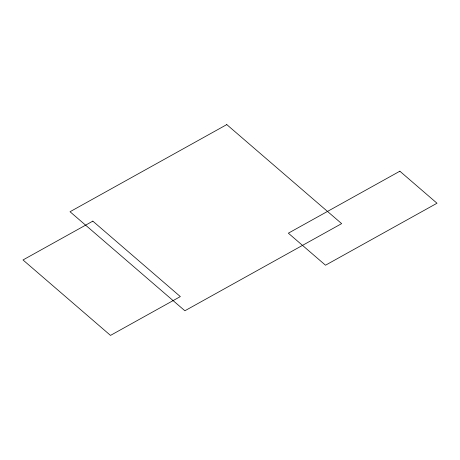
<?xml version="1.0" encoding="UTF-8"?>
<svg xmlns="http://www.w3.org/2000/svg" width="460" height="460" viewBox="0 0 460 460"><rect width="100%" height="100%" fill="white"/><g stroke="black" fill="none" stroke-linecap="round" stroke-linejoin="round"><path stroke-width="0.69" d="M226.78 124.597L70.029 211.732L184.886 310.77L341.642 223.629L226.78 124.597M92.828 221.139L23 259.957L110.503 335.403L180.331 296.591L92.828 221.139M399.855 171.206L288.357 233.185L325.507 265.213L437 203.234L399.855 171.206"/></g></svg>
